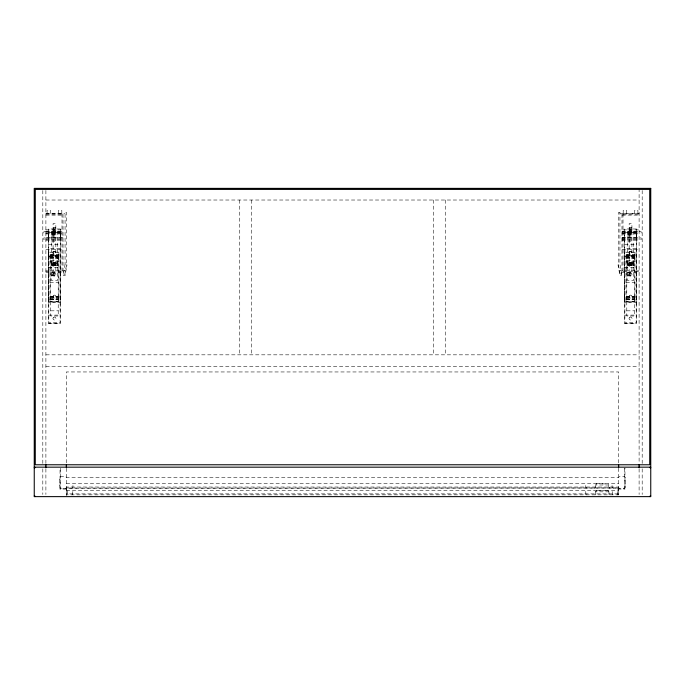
<?xml version="1.0" encoding="UTF-8"?>
<svg xmlns="http://www.w3.org/2000/svg" width="685" height="685" viewBox="0 0 685 685"><rect width="100%" height="100%" fill="white"/><g stroke="black" fill="none" stroke-linecap="round" stroke-linejoin="round"><path stroke-width="0.51" stroke-dasharray="3.42 2.57" d="M60.52 299.713L60.451 296.459M636.605 299.713L636.536 296.459M60.28 233.868L60.417 237.704L60.417 233.868M636.365 233.868L636.502 237.704L636.502 233.868M57.471 262.689L57.334 265.9L57.471 262.132L57.471 265.814M633.556 265.129L627.665 264.992L633.419 264.016L633.556 262.132L633.419 265.9L633.556 262.689M633.556 265.814L633.556 264.016L627.529 264.016M48.395 296.819C48.507 297.187 48.352 303.455 48.464 297.016M624.48 296.819L624.48 296.357L624.549 299.782L624.549 297.016M60.28 235.786L60.417 235.195M636.365 235.786L636.502 235.195M72.55 494.853L72.935 490.46M595.145 494.853L595.53 490.46L608.366 490.862L608.76 491.83L595.53 491.83L596.849 490.46M618.29 488.003L618.675 487.035L66.325 487.035L67.644 488.405L618.29 488.003L66.71 488.003M60.7 468.197L60.7 487.72L60.04 489.09L67.318 489.09L67.318 494.964M57.334 262.646L51.581 262.715L57.334 263.049L51.581 264.016L57.334 264.821L51.581 265.386L57.471 265.129M65.666 488.405L66.325 487.72M617.682 494.964L617.682 489.09L618.341 488.405L624.626 488.405L625.285 487.72L625.285 477.308L624.626 476.623L619.334 476.623L618.675 477.308L66.325 477.308L65.666 476.623L60.374 476.623L59.715 477.308L59.715 487.72L60.374 488.405L66.659 488.405L67.318 489.09M624.3 468.197L624.3 487.72L623.633 488.405L624.96 489.09L624.96 467.855M71.617 488.405L72.935 487.035L72.935 483.61M596.849 483.61L595.53 484.98L608.76 484.98L607.432 483.61M594.203 488.405L595.53 487.035L595.53 483.61L608.366 484.012M618.486 264.744L618.016 264.821L619.916 275.618L621.8 275.259L620.918 270.258L619.488 270.438M57.334 265.326L51.581 264.992L57.334 264.016L51.581 263.211L57.334 263.049M633.419 262.646L627.665 262.715L633.419 263.049L627.665 264.016L633.419 264.821L627.665 265.386L633.419 265.326M51.581 264.992L57.334 264.821M633.419 263.049L627.665 263.211L633.419 264.016M627.665 264.992L633.419 264.821M45.895 200.02L639.105 200.02M45.895 213.446L63.02 213.446L63.02 270.849L45.895 270.849M639.105 213.446L621.98 213.446L621.98 270.849L639.105 270.849M45.895 213.763L65.075 213.763M619.925 213.763L639.105 213.763M45.895 214.79L61.992 214.79M623.007 214.79L639.105 214.79M45.895 215.09L63.02 215.09M621.98 215.09L639.105 215.09M53.087 227.566L55.828 227.643M629.172 227.643L631.913 227.566M53.087 228.148L55.828 228.148M629.172 228.148L631.913 228.148M53.087 229.364L55.828 229.364M629.172 229.364L631.913 229.364M45.895 229.86L61.992 229.86M623.007 229.86L639.105 229.86M53.087 230.374L55.828 230.374M629.172 230.374L631.913 230.374M53.087 231.008L55.828 231.008M629.172 231.008L631.913 231.008M45.895 231.188L63.02 231.188M621.98 231.188L639.105 231.188M45.895 231.59L63.02 231.59M621.98 231.59L639.105 231.59M45.895 231.701L43.84 231.701L43.84 233.414L45.895 233.414M639.105 231.701L641.16 231.701L641.16 233.414L639.105 233.414M60.451 231.873L60.52 235.297M636.536 231.873L636.536 235.297M45.895 232.558L63.02 232.558M621.98 232.558L639.105 232.558M48.464 232.737L60.451 232.737M624.549 232.737L636.536 232.737M45.895 233.525L63.02 233.525M621.98 233.525L639.105 233.525M45.895 233.927L63.02 233.927M621.98 233.927L639.105 233.927M51.581 234.073L57.334 234.073M627.665 234.073L633.419 234.073M51.581 234.578L57.334 234.578M627.665 234.578L633.419 234.578M51.581 235.786L57.334 235.786M627.665 235.786L633.419 235.786M51.581 236.993L57.334 236.993M627.665 236.993L633.419 236.993M45.895 237.421L63.02 237.421M621.98 237.421L639.105 237.421M48.635 237.704L48.498 233.868M63.02 237.823L43.84 237.935L43.84 239.647L45.895 239.647M621.98 237.823L641.16 237.935L641.16 239.647L639.105 239.647M45.895 238.791L63.02 238.791M621.98 238.791L639.105 238.791M45.895 239.759L63.02 239.759M621.98 239.759L639.105 239.759M45.895 240.161L63.02 240.161M621.98 240.161L639.105 240.161M51.581 241.171L57.334 241.171M627.665 241.171L633.419 241.171M48.635 244.733L60.28 244.733M624.72 244.733L636.365 244.733M45.895 249.742L63.02 249.742M621.98 249.742L639.105 249.742M53.087 251.9L55.828 251.9M629.172 251.9L631.913 251.9M48.635 254.315L48.635 258.151M50.005 254.52L58.91 254.52M626.09 254.52L634.995 254.52M50.005 254.974L58.91 255.068M626.09 254.974L634.995 255.068M50.005 255.419L58.91 255.419M626.09 255.419L634.995 255.419M51.581 255.616L57.334 255.616M627.665 255.616L633.419 255.616M50.005 256.027L58.91 256.027M626.09 256.027L634.995 256.027M50.005 256.164L58.91 256.164M626.09 256.164L634.995 256.164M48.635 256.464L60.28 256.464M624.72 256.464L636.365 256.464M50.005 257.063L58.91 257.063M626.09 257.063L634.995 257.063M50.005 257.397L58.91 257.397M626.09 257.397L634.995 257.397M50.005 257.783L58.91 257.911M626.09 257.783L634.995 257.911M50.005 258.348L58.91 258.348M626.09 258.348L634.995 258.348M50.69 260.471L58.225 260.471M626.775 260.471L634.31 260.471M50.005 261.336L58.91 261.336M626.09 261.336L634.995 261.336M51.581 262.132L51.581 265.814M627.665 262.132L627.665 265.814M53.087 262.646L55.828 262.646M629.172 262.646L631.913 262.646M53.087 263.049L55.828 263.049M629.172 263.049L631.913 263.049M51.443 264.016L57.471 264.016M53.087 264.821L55.828 264.821M629.172 264.821L631.913 264.821M51.443 265.129L57.334 265.172M627.529 265.129L633.419 265.172M53.087 265.326L55.828 265.326M629.172 265.326L631.913 265.326M48.464 267.689L60.451 267.689M624.549 267.689L636.536 267.689M45.895 271.645L61.992 271.645M623.007 271.645L639.105 271.645M51.581 272.561L57.334 272.561M60.451 272.561L60.52 275.986M627.665 272.561L633.419 272.561M636.536 272.561L636.536 275.986M45.895 272.673L63.585 272.673M621.415 272.673L639.105 272.673M51.581 273.067L57.334 273.067M627.665 273.067L633.419 273.067M51.581 274.274L57.334 274.274M627.665 274.274L633.419 274.274M51.581 275.284L57.334 275.284M627.665 275.284L633.419 275.284M51.581 275.807L57.334 275.901M627.665 275.901L633.419 275.807M50.005 282.425L58.91 282.425M626.09 282.425L634.995 282.425M50.005 296.357L58.91 296.357M626.09 296.357L634.995 296.357M50.005 296.81L58.91 296.81M626.09 296.81L634.995 296.81M50.005 296.905L58.91 296.905M626.09 296.905L634.995 296.905M50.005 297.864L58.91 297.864M626.09 297.864L634.995 297.864M50.005 298.001L58.91 298.001M626.09 298.001L634.995 298.001M50.005 298.908L58.91 298.908M626.09 298.908L634.995 298.908M50.005 299.234L58.91 299.234M626.09 299.234L634.995 299.234M50.005 299.482L58.91 299.482M626.09 299.482L634.995 299.482M50.005 299.628L58.91 299.628M626.09 299.628L634.995 299.628M50.005 299.747L58.91 299.747M626.09 299.747L634.995 299.747M50.005 301.229L58.91 301.229M626.09 301.229L634.995 301.229M48.464 301.417L60.451 301.417M624.549 301.417L636.536 301.417M50.69 310.819L58.225 310.819M626.775 310.819L634.31 310.819M48.635 315.1L60.28 315.1M624.72 315.1L636.365 315.1M48.635 323.311L60.28 323.311M624.72 323.311L636.365 323.311M45.895 354.83L639.105 354.83M45.895 366.475L639.105 366.475M66.325 483.61L618.675 483.61M617.682 489.09L624.96 489.09L624.3 487.72M66.325 490.46L618.675 490.46M65.512 270.438L64.082 270.258L63.2 275.259L65.084 275.618L66.984 264.821L66.514 264.744M613.383 488.405L612.065 487.035L612.065 483.61M610.078 488.405L608.76 487.035L608.76 483.61M607.432 490.46L608.366 490.862M586.934 488.405L585.606 487.035L585.606 483.61M618.675 487.72L619.334 488.405M60.7 487.72L61.367 488.405L60.04 489.09L60.04 467.855M612.45 494.853L612.065 490.46M609.145 494.853L608.76 490.46M586 494.853L585.606 490.46M642.188 190.516L642.188 463.445M642.188 468.797L642.188 494.484M639.105 188.375L639.105 463.445M639.105 468.797L639.105 494.484M637.906 213.446L637.906 210.295L634.653 210.295L634.653 213.446M633.419 231.128L633.419 280.722L627.665 280.722L627.665 231.128M631.913 270.815L631.913 223.558L629.172 223.558L629.172 270.815M626.433 213.446L626.433 210.295L623.179 210.295L623.179 213.446M623.007 213.763L623.007 272.673M618.675 462.889L618.675 371.955L66.325 371.955L66.325 462.889M618.675 468.232L618.675 494.878M618.341 488.405L618.341 494.964M445.25 200.02L445.25 354.83M433.605 200.02L433.605 354.83M251.395 200.02L251.395 354.83M239.75 200.02L239.75 354.83M66.659 488.405L66.659 494.964M66.325 468.232L66.325 495.94M61.992 213.763L61.992 272.673M61.821 213.446L61.821 210.295L58.568 210.295L58.568 213.446M57.334 231.128L57.334 280.722L51.581 280.722L51.581 231.128M55.828 270.815L55.828 223.558L53.087 223.558L53.087 270.815M50.347 213.446L50.347 210.295L47.094 210.295L47.094 213.446M45.895 190.49L45.895 463.445M45.895 468.797L45.895 494.484M42.812 190.516L42.812 463.445M42.812 468.797L42.812 494.484M65.075 264.239L63.225 274.728L64.767 274.642L66.582 264.367L66.582 212.47L65.075 212.393L65.075 264.239M618.675 493.885L618.29 494.853L66.71 494.853L66.325 493.885L618.675 493.885M53.37 251.678L52.916 252.765L53.37 253.852L54.457 254.306L55.545 253.852L55.999 252.765L55.545 251.678L54.457 251.224L53.37 251.678M53.37 273.598L52.916 274.685L53.37 275.772L54.457 276.226L55.545 275.772L55.999 274.685L55.545 273.598L54.457 273.144L53.37 273.598M53.37 295.518L52.916 296.605L53.37 297.692L54.457 298.146L55.545 297.692L55.999 296.605L55.545 295.518L54.457 295.064L53.37 295.518M53.37 317.438L52.916 318.525L53.37 319.612L54.457 320.066L55.545 319.612L55.999 318.525L55.545 317.438L54.457 316.984L53.37 317.438M629.455 251.678L629.001 252.765L629.455 253.852L630.542 254.306L631.63 253.852L632.084 252.765L631.63 251.678L630.542 251.224L629.455 251.678M629.455 273.598L629.001 274.685L629.455 275.772L630.542 276.226L631.63 275.772L632.084 274.685L631.63 273.598L630.542 273.144L629.455 273.598M629.455 295.518L629.001 296.605L629.455 297.692L630.542 298.146L631.63 297.692L632.084 296.605L631.63 295.518L630.542 295.064L629.455 295.518M629.455 317.438L629.001 318.525L629.455 319.612L630.542 320.066L631.63 319.612L632.084 318.525L631.63 317.438L630.542 316.984L629.455 317.438M619.925 212.393L618.418 212.47L618.418 264.367L620.233 274.642L621.774 274.728L619.925 264.239L619.925 212.393M60.451 228.97L48.464 228.97L48.464 302.676L60.451 302.676L60.451 228.97M636.536 228.97L624.549 228.97L624.549 302.676L636.536 302.676L636.536 228.97M60.28 232.361L48.635 232.361L48.635 323.74L60.28 323.74L60.28 232.361M636.365 232.361L624.72 232.361L624.72 323.74L636.365 323.74L636.365 232.361M60.109 248.655L48.806 248.655L48.806 322.635L60.109 322.635L60.109 248.655M636.194 248.655L624.891 248.655L624.891 322.635L636.194 322.635L636.194 248.655M58.91 252.183L50.005 252.183L50.005 302.025L58.91 302.025L58.91 252.183M634.995 252.183L626.09 252.183L626.09 302.025L634.995 302.025L634.995 252.183M58.225 255.299L50.69 255.299L50.69 315.99L58.225 315.99L58.225 255.299M634.31 255.299L626.775 255.299L626.775 315.99L634.31 315.99L634.31 255.299"/><path stroke-width="1.03" d="M34.909 467.17L34.25 467.855L34.909 467.855M650.091 496.625L650.75 495.94L650.091 495.94M34.25 467.17L650.75 467.17M650.091 467.855L650.75 467.855L650.091 467.17M34.909 495.94L34.25 495.94L34.909 496.625M639.105 464.516L639.105 467.727M618.675 465.029L618.675 467.17M66.325 465.029L66.325 467.17M45.895 464.516L45.895 467.727M650.75 188.375L34.25 188.375L34.25 496.625L650.75 496.625L650.75 188.375M649.722 189.402L35.278 189.402L35.278 464.772L649.722 464.772L649.722 189.402"/></g></svg>
